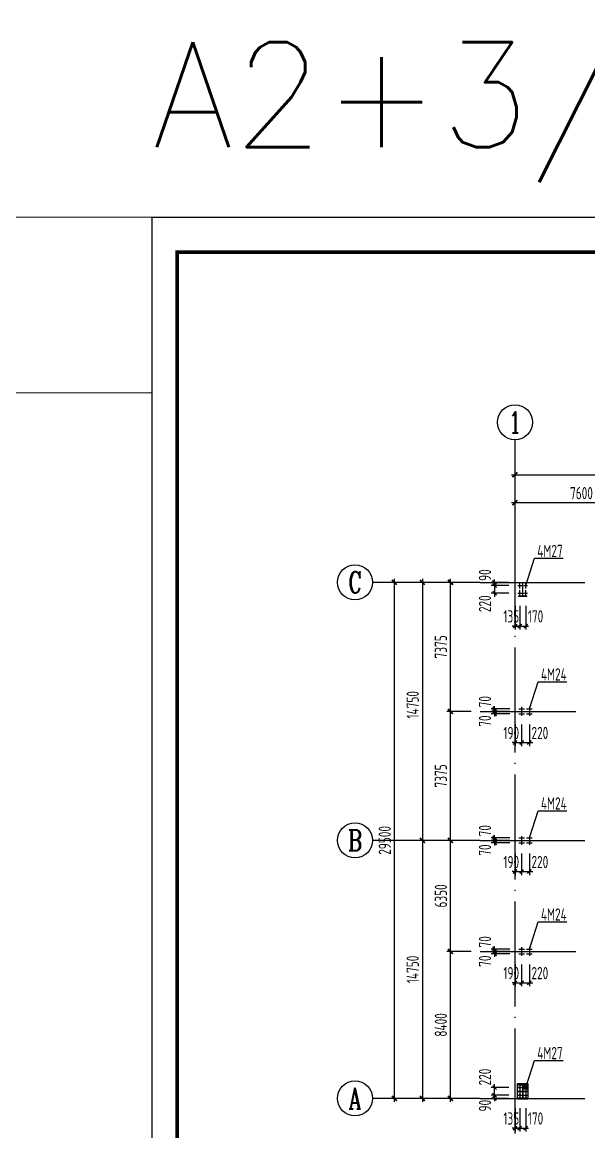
# Model space of a CAD drawing. Extents: x -3102990 to -851544, y -5293060 to -2540151.
# Drawn here: x -2128285 to -2112087, y -2657044 to -2625331 of the extents above; entities that cross this region are included whole.
import ezdxf
from ezdxf.enums import TextEntityAlignment as Align

# ---------------------------------------------------------------- set-up
doc = ezdxf.new("R2010")
doc.units = 0
doc.header["$LTSCALE"] = 1000
doc.header["$PDMODE"] = 1
doc.linetypes.add('DOTE', pattern=[2.42, 2, -0.2, 0.02, -0.2])
doc.layers.get('0').update_dxf_attribs({"linetype": 'CONTINUOUS'})
doc.layers.get('Defpoints').update_dxf_attribs({"linetype": 'CONTINUOUS'})
for name, color, linetype in [('10', 7, 'CONTINUOUS'), ('AXIS', 253, 'DOTE'), ('BEAM_CON', 4, 'CONTINUOUS'), ('COLU', 7, 'CONTINUOUS'), ('DIM', 3, 'CONTINUOUS'), ('NUM', 7, 'CONTINUOUS'), ('PUB_TITLE', 4, 'CONTINUOUS'), ('TEXT', 7, 'CONTINUOUS'), ('THIN', 7, 'CONTINUOUS')]:
    doc.layers.add(name, color=color, linetype=linetype)
doc.layers.add('yichutu', color=7, linetype='CONTINUOUS', true_color=0xffffff, plot=False)
doc.styles.add('HZTXT', font='txt.shx', dxfattribs={"width": 0.7, "height": 300, "bigfont": 'hztxt.shx'})
doc.styles.add('TSSD_Axis', font='Complex.shx', dxfattribs={"width": 0.7, "bigfont": 'hztxt.shx'})
doc.styles.add('TSSD_Dimension', font='tssdeng.shx', dxfattribs={"width": 0.7, "bigfont": 'Hztxt.shx'})
doc.styles.add('TSSD_Rein', font='Tssdeng.shx', dxfattribs={"width": 0.75, "bigfont": 'hztxt.shx'})
doc.dimstyles.new('TSSD_100_100$0', dxfattribs={"dimtxt": 350, "dimasz": 80, "dimexe": 100, "dimexo": 250, "dimgap": 100, "dimtad": 1, "dimdec": 0, "dimzin": 0, "dimdsep": 46, "dimtxsty": 'TSSD_Dimension', "dimblk": 'ARCHTICK', "dimcen": 0, "dimdle": 100, "dimclrd": 3, "dimclre": 3, "dimclrt": 7, "dimadec": 0, "dimazin": 0, "dimtfac": 1, "dimtdec": 0, "dimtix": 1, "dimtmove": 2, "dimatfit": 3, "dimldrblk": 'ARCHTICK', "dimfxl": 100, "dimtolj": 1, "dimtzin": 0, "dimarcsym": 0})
doc.dimstyles.new('TSSD_200_100', dxfattribs={"dimtxt": 350, "dimasz": 100, "dimexe": 100, "dimexo": 250, "dimgap": 100, "dimtad": 1, "dimdec": 0, "dimlfac": 2, "dimzin": 0, "dimdsep": 46, "dimtxsty": 'TSSD_Dimension', "dimblk": 'ARCHTICK', "dimcen": 0, "dimdle": 100, "dimclrt": 7, "dimadec": 0, "dimazin": 0, "dimtfac": 1, "dimtdec": 0, "dimtix": 1, "dimtmove": 2, "dimatfit": 3, "dimfxl": 1, "dimtolj": 1, "dimtzin": 0, "dimarcsym": 0})

# ---------------------------------------------------------------- blocks, each defined once
blk = doc.blocks.new('A$C5C7C78FF')
at = {"layer": '10', "color": 0}
blk.add_solid([(27, -141, -192), (-73, -11, -192), (127, -11, -192), (27, 119, -192)], dxfattribs=at)
at = {"layer": 'AXIS', "color": 0, "linetype": 'ByBlock'}
for p, q in [((27, -311, -192), (27, 289, -192)), ((227, -11, -192), (-173, -11, -192))]:
    blk.add_line(p, q, dxfattribs=at)
blk = doc.blocks.new('A$C553215F2')
at = {"layer": 'AXIS', "linetype": 'DOTE', "lineweight": 5, "ltscale": 0.5}
for p, q in [((-3886, 1247, -48), (614, 1247, -48)), ((-2736, -203, -48), (-2736, 2697, -48)), ((-1636, -203, -48), (-1636, 2697, -48)), ((-536, -203, -48), (-536, 2697, -48))]:
    blk.add_line(p, q, dxfattribs=at)
at = {"layer": 'COLU'}
for p, q in [((-3886, 2697, -48), (614, 2697, -48)), ((-3886, -203, -48), (-3886, 2697, -48)), ((-3636, 2447, -48), (-3636, 47, -48)), ((-3636, 2447, -48), (-3556, 2447, -48)), ((-3636, 47, -48), (-3556, 47, -48)), ((-3556, 2447, -48), (-3556, 47, -48)), ((-3556, 1277, -48), (284, 1277, -48)), ((-3556, 1217, -48), (284, 1217, -48)), ((-1676, 1277, -48), (-1676, 2697, -48)), ((-1676, -203, -48), (-1676, 1217, -48)), ((-1596, 1277, -48), (-1596, 2697, -48)), ((-1596, -203, -48), (-1596, 1217, -48)), ((284, 2447, -48), (284, 47, -48)), ((284, 2447, -48), (364, 2447, -48)), ((284, 47, -48), (364, 47, -48)), ((364, 2447, -48), (364, 47, -48)), ((614, 2697, -48), (614, -203, -48)), ((614, -203, -48), (-3886, -203, -48))]:
    blk.add_line(p, q, dxfattribs=at)
at = {"layer": 'COLU', "elevation": -48}
blk.add_lwpolyline([(-3136, 2497), (-2336, 2497), (-2336, 1697), (-3136, 1697)], close=True, dxfattribs=at)
at = {"layer": 'COLU', "linetype": 'ByBlock', "xscale": 1.199999999953434, "yscale": 1.200000000186265, "zscale": 1.200000000000045}
for p in [(-2769, 2110, 230), (-569, 2110, 230)]:
    blk.add_blockref('A$C5C7C78FF', p, dxfattribs=at)
at = {"layer": 'COLU', "linetype": 'ByBlock', "xscale": -1.199999999953434, "yscale": 1.200000000186265, "zscale": 1.200000000000045, "rotation": 180}
for p in [(-2769, 383, 182), (-569, 383, 182)]:
    blk.add_blockref('A$C5C7C78FF', p, dxfattribs=at)
blk = doc.blocks.new('ts_axno')
at = {"color": 0, "linetype": 'ByBlock', "lineweight": -2}
blk.add_circle((0, 0), 0.5, dxfattribs=at)
at = {"color": 0, "linetype": 'ByBlock', "lineweight": -2, "style": 'TSSD_Axis', "width": 0.7}
blk.add_attdef('A', text='', height=0.6, dxfattribs=at).set_placement((0, 0), align=Align.MIDDLE_CENTER)
blk = doc.blocks.new('_ArchTick')
at = {"color": 0, "const_width": 0.5}
blk.add_lwpolyline([(-0.71, -0.71), (0.71, 0.71)], dxfattribs=at)
blk = doc.blocks.new('*D916')
at = {"layer": 'Defpoints', "color": 0, "ltscale": 1.5}
for p in [(-2115197, -2641340), (-2116846, -2648715), (-2115197, -2648715)]:
    blk.add_point(p, dxfattribs=at)
at = {"layer": 'DIM', "color": 0, "lineweight": -2, "ltscale": 1.5}
for p, q in [((-2115447, -2641340), (-2116946, -2641340)), ((-2116846, -2641240), (-2116846, -2648815)), ((-2115447, -2648715), (-2116946, -2648715))]:
    blk.add_line(p, q, dxfattribs=at)
at = {"layer": 'DIM', "color": 0, "lineweight": -2, "ltscale": 1.5, "xscale": 100, "yscale": 100, "zscale": 100}
for p, rotation in [((-2116846, -2641340), 90), ((-2116846, -2648715), 270)]:
    blk.add_blockref('_ArchTick', p, dxfattribs=dict(at, rotation=rotation))
at = {"layer": 'DIM', "color": 7, "ltscale": 1.5, "insert": (-2117121, -2644840), "char_height": 350, "attachment_point": 5, "rotation": 90, "style": 'TSSD_Dimension'}
blk.add_mtext('\\A1;14750', dxfattribs=at)
blk = doc.blocks.new('*D917')
at = {"layer": 'Defpoints', "color": 0, "ltscale": 1.5}
for p in [(-2115197, -2648715), (-2116846, -2656090), (-2115197, -2656090)]:
    blk.add_point(p, dxfattribs=at)
at = {"layer": 'DIM', "color": 0, "lineweight": -2, "ltscale": 1.5}
for p, q in [((-2116846, -2648615), (-2116846, -2656190)), ((-2115447, -2648715), (-2116946, -2648715)), ((-2115447, -2656090), (-2116946, -2656090))]:
    blk.add_line(p, q, dxfattribs=at)
at = {"layer": 'DIM', "color": 0, "lineweight": -2, "ltscale": 1.5, "xscale": 100, "yscale": 100, "zscale": 100}
for p, rotation in [((-2116846, -2648715), 90), ((-2116846, -2656090), 270)]:
    blk.add_blockref('_ArchTick', p, dxfattribs=dict(at, rotation=rotation))
at = {"layer": 'DIM', "color": 7, "ltscale": 1.5, "insert": (-2117121, -2652403), "char_height": 350, "attachment_point": 5, "rotation": 90, "style": 'TSSD_Dimension'}
blk.add_mtext('\\A1;14750', dxfattribs=at)
blk = doc.blocks.new('*D918')
at = {"layer": 'Defpoints', "color": 0, "ltscale": 1.5}
for p in [(-2117646, -2641340), (-2115197, -2641340), (-2115197, -2656090)]:
    blk.add_point(p, dxfattribs=at)
at = {"layer": 'DIM', "color": 0, "lineweight": -2, "ltscale": 1.5}
for p, q in [((-2115447, -2641340), (-2117746, -2641340)), ((-2117646, -2656190), (-2117646, -2641240)), ((-2115447, -2656090), (-2117746, -2656090))]:
    blk.add_line(p, q, dxfattribs=at)
at = {"layer": 'DIM', "color": 0, "lineweight": -2, "ltscale": 1.5, "xscale": 100, "yscale": 100, "zscale": 100}
for p, rotation in [((-2117646, -2641340), 90), ((-2117646, -2656090), 270)]:
    blk.add_blockref('_ArchTick', p, dxfattribs=dict(at, rotation=rotation))
at = {"layer": 'DIM', "color": 7, "ltscale": 1.5, "insert": (-2117921, -2648715), "char_height": 350, "attachment_point": 5, "rotation": 90, "style": 'TSSD_Dimension'}
blk.add_mtext('\\A1;29500', dxfattribs=at)
blk = doc.blocks.new('*D941')
at = {"layer": 'Defpoints', "color": 0, "ltscale": 1.5}
for p in [(-2114197, -2639065), (-2114197, -2640340), (-2110397, -2640340)]:
    blk.add_point(p, dxfattribs=at)
at = {"layer": 'DIM', "color": 0, "lineweight": -2, "ltscale": 1.5}
for p, q in [((-2110297, -2639065), (-2114297, -2639065)), ((-2114197, -2640090), (-2114197, -2638965)), ((-2110397, -2640090), (-2110397, -2638965))]:
    blk.add_line(p, q, dxfattribs=at)
at = {"layer": 'DIM', "color": 0, "lineweight": -2, "ltscale": 1.5, "xscale": 100, "yscale": 100, "zscale": 100, "rotation": 180}
blk.add_blockref('_ArchTick', (-2114197, -2639065), dxfattribs=at)
at = {"layer": 'DIM', "color": 0, "lineweight": -2, "ltscale": 1.5, "xscale": 100, "yscale": 100, "zscale": 100}
blk.add_blockref('_ArchTick', (-2110397, -2639065), dxfattribs=at)
at = {"layer": 'DIM', "color": 7, "ltscale": 1.5, "insert": (-2112297, -2638790), "char_height": 350, "attachment_point": 5, "style": 'TSSD_Dimension'}
blk.add_mtext('\\A1;7600', dxfattribs=at)
blk = doc.blocks.new('*D942')
at = {"layer": 'Defpoints', "color": 0, "ltscale": 1.5}
for p in [(-2038197, -2638265), (-2114197, -2640340), (-2038197, -2640340)]:
    blk.add_point(p, dxfattribs=at)
at = {"layer": 'DIM', "color": 0, "lineweight": -2, "ltscale": 1.5}
for p, q in [((-2114197, -2640090), (-2114197, -2638165)), ((-2038197, -2640090), (-2038197, -2638165)), ((-2114297, -2638265), (-2038097, -2638265))]:
    blk.add_line(p, q, dxfattribs=at)
at = {"layer": 'DIM', "color": 0, "lineweight": -2, "ltscale": 1.5, "xscale": 100, "yscale": 100, "zscale": 100, "rotation": 180}
blk.add_blockref('_ArchTick', (-2114197, -2638265), dxfattribs=at)
at = {"layer": 'DIM', "color": 0, "lineweight": -2, "ltscale": 1.5, "xscale": 100, "yscale": 100, "zscale": 100}
blk.add_blockref('_ArchTick', (-2038197, -2638265), dxfattribs=at)
at = {"layer": 'DIM', "color": 7, "ltscale": 1.5, "insert": (-2076197, -2637990), "char_height": 350, "attachment_point": 5, "style": 'TSSD_Dimension'}
blk.add_mtext('\\A1;152000', dxfattribs=at)
blk = doc.blocks.new('A$C21E01B0F')
at = {"layer": 'THIN'}
for p, q in [((18, 241), (18, -299)), ((-162, -29), (198, -29))]:
    blk.add_line(p, q, dxfattribs=at)
blk.add_solid([(18, 151), (108, -29), (-72, -29), (18, -209)], dxfattribs=at)
blk = doc.blocks.new('*D943')
at = {"layer": 'Defpoints', "color": 0, "ltscale": 1.5}
for p in [(-2114781, -2656000), (-2114122, -2656000), (-2114122, -2656090)]:
    blk.add_point(p, dxfattribs=at)
at = {"layer": 'DIM', "color": 3, "lineweight": -2, "ltscale": 1.5}
for p, q in [((-2114781, -2656000), (-2114781, -2655920)), ((-2114372, -2656000), (-2114881, -2656000)), ((-2114372, -2656090), (-2114881, -2656090)), ((-2114781, -2656090), (-2114781, -2656000)), ((-2114781, -2656090), (-2114781, -2656170))]:
    blk.add_line(p, q, dxfattribs=at)
at = {"layer": 'DIM', "color": 3, "lineweight": -2, "ltscale": 1.5, "xscale": 80, "yscale": 80, "zscale": 80}
for p, rotation in [((-2114781, -2656000), 270), ((-2114781, -2656090), 90)]:
    blk.add_blockref('_ArchTick', p, dxfattribs=dict(at, rotation=rotation))
at = {"layer": 'DIM', "color": 7, "ltscale": 1.5, "insert": (-2115056, -2656297), "char_height": 350, "attachment_point": 5, "rotation": 90, "style": 'TSSD_Dimension'}
blk.add_mtext('\\A1;90', dxfattribs=at)
blk = doc.blocks.new('*D944')
at = {"layer": 'Defpoints', "color": 0, "ltscale": 1.5}
for p in [(-2114781, -2655780), (-2114122, -2655780), (-2114122, -2656000)]:
    blk.add_point(p, dxfattribs=at)
at = {"layer": 'DIM', "color": 3, "lineweight": -2, "ltscale": 1.5}
for p, q in [((-2114372, -2655780), (-2114881, -2655780)), ((-2114781, -2656100), (-2114781, -2655680)), ((-2114372, -2656000), (-2114881, -2656000))]:
    blk.add_line(p, q, dxfattribs=at)
at = {"layer": 'DIM', "color": 3, "lineweight": -2, "ltscale": 1.5, "xscale": 80, "yscale": 80, "zscale": 80}
for p, rotation in [((-2114781, -2655780), 90), ((-2114781, -2656000), 270)]:
    blk.add_blockref('_ArchTick', p, dxfattribs=dict(at, rotation=rotation))
at = {"layer": 'DIM', "color": 7, "ltscale": 1.5, "insert": (-2115056, -2655479), "char_height": 350, "attachment_point": 5, "rotation": 90, "style": 'TSSD_Dimension'}
blk.add_mtext('\\A1;220', dxfattribs=at)
blk = doc.blocks.new('*D945')
at = {"layer": 'Defpoints', "color": 0, "ltscale": 1.5}
for p in [(-2114122, -2641340), (-2114781, -2641430), (-2114122, -2641430)]:
    blk.add_point(p, dxfattribs=at)
at = {"layer": 'DIM', "color": 3, "lineweight": -2, "ltscale": 1.5}
for p, q in [((-2114372, -2641340), (-2114881, -2641340)), ((-2114781, -2641340), (-2114781, -2641260)), ((-2114781, -2641340), (-2114781, -2641430)), ((-2114372, -2641430), (-2114881, -2641430)), ((-2114781, -2641430), (-2114781, -2641510))]:
    blk.add_line(p, q, dxfattribs=at)
at = {"layer": 'DIM', "color": 3, "lineweight": -2, "ltscale": 1.5, "xscale": 80, "yscale": 80, "zscale": 80}
for p, rotation in [((-2114781, -2641340), 270), ((-2114781, -2641430), 90)]:
    blk.add_blockref('_ArchTick', p, dxfattribs=dict(at, rotation=rotation))
at = {"layer": 'DIM', "color": 7, "ltscale": 1.5, "insert": (-2115056, -2641134), "char_height": 350, "attachment_point": 5, "rotation": 90, "style": 'TSSD_Dimension'}
blk.add_mtext('\\A1;90', dxfattribs=at)
blk = doc.blocks.new('*D946')
at = {"layer": 'Defpoints', "color": 0, "ltscale": 1.5}
for p in [(-2114781, -2641650), (-2114122, -2641430), (-2114122, -2641650)]:
    blk.add_point(p, dxfattribs=at)
at = {"layer": 'DIM', "color": 3, "lineweight": -2, "ltscale": 1.5}
for p, q in [((-2114781, -2641330), (-2114781, -2641750)), ((-2114372, -2641430), (-2114881, -2641430)), ((-2114372, -2641650), (-2114881, -2641650))]:
    blk.add_line(p, q, dxfattribs=at)
at = {"layer": 'DIM', "color": 3, "lineweight": -2, "ltscale": 1.5, "xscale": 80, "yscale": 80, "zscale": 80}
for p, rotation in [((-2114781, -2641430), 90), ((-2114781, -2641650), 270)]:
    blk.add_blockref('_ArchTick', p, dxfattribs=dict(at, rotation=rotation))
at = {"layer": 'DIM', "color": 7, "ltscale": 1.5, "insert": (-2115056, -2641952), "char_height": 350, "attachment_point": 5, "rotation": 90, "style": 'TSSD_Dimension'}
blk.add_mtext('\\A1;220', dxfattribs=at)
blk = doc.blocks.new('*D947')
at = {"layer": 'Defpoints', "color": 0, "ltscale": 1.5}
for p in [(-2114197, -2656115), (-2114062, -2656115), (-2114062, -2656938)]:
    blk.add_point(p, dxfattribs=at)
at = {"layer": 'DIM', "color": 3, "lineweight": -2, "ltscale": 1.5}
for p, q in [((-2114197, -2656365), (-2114197, -2657038)), ((-2114062, -2656365), (-2114062, -2657038)), ((-2114197, -2656938), (-2114277, -2656938)), ((-2114197, -2656938), (-2114062, -2656938)), ((-2114062, -2656938), (-2113982, -2656938))]:
    blk.add_line(p, q, dxfattribs=at)
at = {"layer": 'DIM', "color": 3, "lineweight": -2, "ltscale": 1.5, "xscale": 80, "yscale": 80, "zscale": 80}
blk.add_blockref('_ArchTick', (-2114197, -2656938), dxfattribs=at)
at = {"layer": 'DIM', "color": 3, "lineweight": -2, "ltscale": 1.5, "xscale": 80, "yscale": 80, "zscale": 80, "rotation": 180}
blk.add_blockref('_ArchTick', (-2114062, -2656938), dxfattribs=at)
at = {"layer": 'DIM', "color": 7, "ltscale": 1.5, "insert": (-2114304, -2656663), "char_height": 350, "attachment_point": 5, "style": 'TSSD_Dimension'}
blk.add_mtext('\\A1;135', dxfattribs=at)
blk = doc.blocks.new('*D948')
at = {"layer": 'Defpoints', "color": 0, "ltscale": 1.5}
for p in [(-2114062, -2656115), (-2113892, -2656115), (-2113892, -2656938)]:
    blk.add_point(p, dxfattribs=at)
at = {"layer": 'DIM', "color": 3, "lineweight": -2, "ltscale": 1.5}
for p, q in [((-2114062, -2656365), (-2114062, -2657038)), ((-2113892, -2656365), (-2113892, -2657038)), ((-2114062, -2656938), (-2114142, -2656938)), ((-2114062, -2656938), (-2113892, -2656938)), ((-2113892, -2656938), (-2113812, -2656938))]:
    blk.add_line(p, q, dxfattribs=at)
at = {"layer": 'DIM', "color": 3, "lineweight": -2, "ltscale": 1.5, "xscale": 80, "yscale": 80, "zscale": 80}
blk.add_blockref('_ArchTick', (-2114062, -2656938), dxfattribs=at)
at = {"layer": 'DIM', "color": 3, "lineweight": -2, "ltscale": 1.5, "xscale": 80, "yscale": 80, "zscale": 80, "rotation": 180}
blk.add_blockref('_ArchTick', (-2113892, -2656938), dxfattribs=at)
at = {"layer": 'DIM', "color": 7, "ltscale": 1.5, "insert": (-2113610, -2656663), "char_height": 350, "attachment_point": 5, "style": 'TSSD_Dimension'}
blk.add_mtext('\\A1;170', dxfattribs=at)
blk = doc.blocks.new('*D949')
at = {"layer": 'Defpoints', "color": 0, "ltscale": 1.5}
for p in [(-2114197, -2641765, 3), (-2114062, -2641765), (-2114062, -2642588)]:
    blk.add_point(p, dxfattribs=at)
at = {"layer": 'DIM', "color": 3, "lineweight": -2, "ltscale": 1.5}
for p, q in [((-2114197, -2642015), (-2114197, -2642688)), ((-2114062, -2642015), (-2114062, -2642688)), ((-2114197, -2642588), (-2114277, -2642588)), ((-2114197, -2642588), (-2114062, -2642588)), ((-2114062, -2642588), (-2113982, -2642588))]:
    blk.add_line(p, q, dxfattribs=at)
at = {"layer": 'DIM', "color": 3, "lineweight": -2, "ltscale": 1.5, "xscale": 80, "yscale": 80, "zscale": 80}
blk.add_blockref('_ArchTick', (-2114197, -2642588), dxfattribs=at)
at = {"layer": 'DIM', "color": 3, "lineweight": -2, "ltscale": 1.5, "xscale": 80, "yscale": 80, "zscale": 80, "rotation": 180}
blk.add_blockref('_ArchTick', (-2114062, -2642588), dxfattribs=at)
at = {"layer": 'DIM', "color": 7, "ltscale": 1.5, "insert": (-2114304, -2642313), "char_height": 350, "attachment_point": 5, "style": 'TSSD_Dimension'}
blk.add_mtext('\\A1;135', dxfattribs=at)
blk = doc.blocks.new('*D950')
at = {"layer": 'Defpoints', "color": 0, "ltscale": 1.5}
for p in [(-2114062, -2641765), (-2113892, -2641765), (-2113892, -2642588)]:
    blk.add_point(p, dxfattribs=at)
at = {"layer": 'DIM', "color": 3, "lineweight": -2, "ltscale": 1.5}
for p, q in [((-2114062, -2642015), (-2114062, -2642688)), ((-2113892, -2642015), (-2113892, -2642688)), ((-2114062, -2642588), (-2114142, -2642588)), ((-2114062, -2642588), (-2113892, -2642588)), ((-2113892, -2642588), (-2113812, -2642588))]:
    blk.add_line(p, q, dxfattribs=at)
at = {"layer": 'DIM', "color": 3, "lineweight": -2, "ltscale": 1.5, "xscale": 80, "yscale": 80, "zscale": 80}
blk.add_blockref('_ArchTick', (-2114062, -2642588), dxfattribs=at)
at = {"layer": 'DIM', "color": 3, "lineweight": -2, "ltscale": 1.5, "xscale": 80, "yscale": 80, "zscale": 80, "rotation": 180}
blk.add_blockref('_ArchTick', (-2113892, -2642588), dxfattribs=at)
at = {"layer": 'DIM', "color": 7, "ltscale": 1.5, "insert": (-2113610, -2642313), "char_height": 350, "attachment_point": 5, "style": 'TSSD_Dimension'}
blk.add_mtext('\\A1;170', dxfattribs=at)
blk = doc.blocks.new('*D1159')
at = {"layer": 'Defpoints', "color": 0, "ltscale": 1.5}
for p in [(-2116042, -2651890), (-2115197, -2651890), (-2115197, -2656090)]:
    blk.add_point(p, dxfattribs=at)
at = {"layer": 'DIM', "color": 0, "lineweight": -2, "ltscale": 1.5}
for p, q in [((-2116042, -2656190), (-2116042, -2651790)), ((-2115447, -2651890), (-2116142, -2651890)), ((-2115447, -2656090), (-2116142, -2656090))]:
    blk.add_line(p, q, dxfattribs=at)
at = {"layer": 'DIM', "color": 0, "lineweight": -2, "ltscale": 1.5, "xscale": 100, "yscale": 100, "zscale": 100}
for p, rotation in [((-2116042, -2651890), 90), ((-2116042, -2656090), 270)]:
    blk.add_blockref('_ArchTick', p, dxfattribs=dict(at, rotation=rotation))
at = {"layer": 'DIM', "color": 7, "ltscale": 1.5, "insert": (-2116317, -2653990), "char_height": 350, "attachment_point": 5, "rotation": 90, "style": 'TSSD_Dimension'}
blk.add_mtext('\\A1;8400', dxfattribs=at)
blk = doc.blocks.new('*D1160')
at = {"layer": 'Defpoints', "color": 0, "ltscale": 1.5}
for p in [(-2116042, -2648715), (-2115197, -2648715), (-2115197, -2651890)]:
    blk.add_point(p, dxfattribs=at)
at = {"layer": 'DIM', "color": 0, "lineweight": -2, "ltscale": 1.5}
for p, q in [((-2116042, -2651990), (-2116042, -2648615)), ((-2115447, -2648715), (-2116142, -2648715)), ((-2115447, -2651890), (-2116142, -2651890))]:
    blk.add_line(p, q, dxfattribs=at)
at = {"layer": 'DIM', "color": 0, "lineweight": -2, "ltscale": 1.5, "xscale": 100, "yscale": 100, "zscale": 100}
for p, rotation in [((-2116042, -2648715), 90), ((-2116042, -2651890), 270)]:
    blk.add_blockref('_ArchTick', p, dxfattribs=dict(at, rotation=rotation))
at = {"layer": 'DIM', "color": 7, "ltscale": 1.5, "insert": (-2116317, -2650303), "char_height": 350, "attachment_point": 5, "rotation": 90, "style": 'TSSD_Dimension'}
blk.add_mtext('\\A1;6350', dxfattribs=at)
blk = doc.blocks.new('*D1161')
at = {"layer": 'Defpoints', "color": 0, "ltscale": 1.5}
for p in [(-2116042, -2645028), (-2115197, -2645028), (-2115197, -2648715)]:
    blk.add_point(p, dxfattribs=at)
at = {"layer": 'DIM', "color": 0, "lineweight": -2, "ltscale": 1.5}
for p, q in [((-2115447, -2645028), (-2116142, -2645028)), ((-2116042, -2648815), (-2116042, -2644928)), ((-2115447, -2648715), (-2116142, -2648715))]:
    blk.add_line(p, q, dxfattribs=at)
at = {"layer": 'DIM', "color": 0, "lineweight": -2, "ltscale": 1.5, "xscale": 100, "yscale": 100, "zscale": 100}
for p, rotation in [((-2116042, -2645028), 90), ((-2116042, -2648715), 270)]:
    blk.add_blockref('_ArchTick', p, dxfattribs=dict(at, rotation=rotation))
at = {"layer": 'DIM', "color": 7, "ltscale": 1.5, "insert": (-2116317, -2646872), "char_height": 350, "attachment_point": 5, "rotation": 90, "style": 'TSSD_Dimension'}
blk.add_mtext('\\A1;7375', dxfattribs=at)
blk = doc.blocks.new('*D1162')
at = {"layer": 'Defpoints', "color": 0, "ltscale": 1.5}
for p in [(-2116042, -2641340), (-2115197, -2641340), (-2115197, -2645028)]:
    blk.add_point(p, dxfattribs=at)
at = {"layer": 'DIM', "color": 0, "lineweight": -2, "ltscale": 1.5}
for p, q in [((-2115447, -2641340), (-2116142, -2641340)), ((-2116042, -2645128), (-2116042, -2641240)), ((-2115447, -2645028), (-2116142, -2645028))]:
    blk.add_line(p, q, dxfattribs=at)
at = {"layer": 'DIM', "color": 0, "lineweight": -2, "ltscale": 1.5, "xscale": 100, "yscale": 100, "zscale": 100}
for p, rotation in [((-2116042, -2641340), 90), ((-2116042, -2645028), 270)]:
    blk.add_blockref('_ArchTick', p, dxfattribs=dict(at, rotation=rotation))
at = {"layer": 'DIM', "color": 7, "ltscale": 1.5, "insert": (-2116317, -2643184), "char_height": 350, "attachment_point": 5, "rotation": 90, "style": 'TSSD_Dimension'}
blk.add_mtext('\\A1;7375', dxfattribs=at)
blk = doc.blocks.new('*D1195')
at = {"layer": 'Defpoints', "color": 0, "ltscale": 1.5}
for p in [(-2114197, -2645154), (-2114007, -2645154), (-2114007, -2645920)]:
    blk.add_point(p, dxfattribs=at)
at = {"layer": 'DIM', "color": 3, "lineweight": -2, "ltscale": 1.5}
for p, q in [((-2114197, -2645404), (-2114197, -2646020)), ((-2114007, -2645404), (-2114007, -2646020)), ((-2114197, -2645920), (-2114277, -2645920)), ((-2114197, -2645920), (-2114007, -2645920)), ((-2114007, -2645920), (-2113927, -2645920))]:
    blk.add_line(p, q, dxfattribs=at)
at = {"layer": 'DIM', "color": 3, "lineweight": -2, "ltscale": 1.5, "xscale": 80, "yscale": 80, "zscale": 80}
blk.add_blockref('_ArchTick', (-2114197, -2645920), dxfattribs=at)
at = {"layer": 'DIM', "color": 3, "lineweight": -2, "ltscale": 1.5, "xscale": 80, "yscale": 80, "zscale": 80, "rotation": 180}
blk.add_blockref('_ArchTick', (-2114007, -2645920), dxfattribs=at)
at = {"layer": 'DIM', "color": 7, "ltscale": 1.5, "insert": (-2114304, -2645645), "char_height": 350, "attachment_point": 5, "style": 'TSSD_Dimension'}
blk.add_mtext('\\A1;190', dxfattribs=at)
blk = doc.blocks.new('*D1196')
at = {"layer": 'Defpoints', "color": 0, "ltscale": 1.5}
for p in [(-2114007, -2645154), (-2113787, -2645154), (-2113787, -2645920)]:
    blk.add_point(p, dxfattribs=at)
at = {"layer": 'DIM', "color": 3, "lineweight": -2, "ltscale": 1.5}
for p, q in [((-2114007, -2645404), (-2114007, -2646020)), ((-2113787, -2645404), (-2113787, -2646020)), ((-2114107, -2645920), (-2113687, -2645920))]:
    blk.add_line(p, q, dxfattribs=at)
at = {"layer": 'DIM', "color": 3, "lineweight": -2, "ltscale": 1.5, "xscale": 80, "yscale": 80, "zscale": 80, "rotation": 180}
blk.add_blockref('_ArchTick', (-2114007, -2645920), dxfattribs=at)
at = {"layer": 'DIM', "color": 3, "lineweight": -2, "ltscale": 1.5, "xscale": 80, "yscale": 80, "zscale": 80}
blk.add_blockref('_ArchTick', (-2113787, -2645920), dxfattribs=at)
at = {"layer": 'DIM', "color": 7, "ltscale": 1.5, "insert": (-2113486, -2645645), "char_height": 350, "attachment_point": 5, "style": 'TSSD_Dimension'}
blk.add_mtext('\\A1;220', dxfattribs=at)
blk = doc.blocks.new('*D1197')
at = {"layer": 'Defpoints', "color": 0, "ltscale": 1.5}
for p in [(-2114780, -2645028), (-2114097, -2644958), (-2114097, -2645028)]:
    blk.add_point(p, dxfattribs=at)
at = {"layer": 'DIM', "color": 3, "lineweight": -2, "ltscale": 1.5}
for p, q in [((-2114347, -2644958), (-2114880, -2644958)), ((-2114347, -2645028), (-2114880, -2645028)), ((-2114780, -2644958), (-2114780, -2644878)), ((-2114780, -2644958), (-2114780, -2645028)), ((-2114780, -2645028), (-2114780, -2645108))]:
    blk.add_line(p, q, dxfattribs=at)
at = {"layer": 'DIM', "color": 3, "lineweight": -2, "ltscale": 1.5, "xscale": 80, "yscale": 80, "zscale": 80}
for p, rotation in [((-2114780, -2644958), 270), ((-2114780, -2645028), 90)]:
    blk.add_blockref('_ArchTick', p, dxfattribs=dict(at, rotation=rotation))
at = {"layer": 'DIM', "color": 7, "ltscale": 1.5, "insert": (-2115055, -2644751), "char_height": 350, "attachment_point": 5, "rotation": 90, "style": 'TSSD_Dimension'}
blk.add_mtext('\\A1;70', dxfattribs=at)
blk = doc.blocks.new('*D1198')
at = {"layer": 'Defpoints', "color": 0, "ltscale": 1.5}
for p in [(-2114780, -2645098), (-2114097, -2645028), (-2114097, -2645098)]:
    blk.add_point(p, dxfattribs=at)
at = {"layer": 'DIM', "color": 3, "lineweight": -2, "ltscale": 1.5}
for p, q in [((-2114347, -2645028), (-2114880, -2645028)), ((-2114347, -2645098), (-2114880, -2645098)), ((-2114780, -2645028), (-2114780, -2644948)), ((-2114780, -2645028), (-2114780, -2645098)), ((-2114780, -2645098), (-2114780, -2645178))]:
    blk.add_line(p, q, dxfattribs=at)
at = {"layer": 'DIM', "color": 3, "lineweight": -2, "ltscale": 1.5, "xscale": 80, "yscale": 80, "zscale": 80}
for p, rotation in [((-2114780, -2645028), 270), ((-2114780, -2645098), 90)]:
    blk.add_blockref('_ArchTick', p, dxfattribs=dict(at, rotation=rotation))
at = {"layer": 'DIM', "color": 7, "ltscale": 1.5, "insert": (-2115055, -2645305), "char_height": 350, "attachment_point": 5, "rotation": 90, "style": 'TSSD_Dimension'}
blk.add_mtext('\\A1;70', dxfattribs=at)
blk = doc.blocks.new('*D1199')
at = {"layer": 'Defpoints', "color": 0, "ltscale": 1.5}
for p in [(-2114197, -2648841), (-2114007, -2648841), (-2114007, -2649608)]:
    blk.add_point(p, dxfattribs=at)
at = {"layer": 'DIM', "color": 3, "lineweight": -2, "ltscale": 1.5}
for p, q in [((-2114197, -2649091), (-2114197, -2649708)), ((-2114007, -2649091), (-2114007, -2649708)), ((-2114197, -2649608), (-2114277, -2649608)), ((-2114197, -2649608), (-2114007, -2649608)), ((-2114007, -2649608), (-2113927, -2649608))]:
    blk.add_line(p, q, dxfattribs=at)
at = {"layer": 'DIM', "color": 3, "lineweight": -2, "ltscale": 1.5, "xscale": 80, "yscale": 80, "zscale": 80}
blk.add_blockref('_ArchTick', (-2114197, -2649608), dxfattribs=at)
at = {"layer": 'DIM', "color": 3, "lineweight": -2, "ltscale": 1.5, "xscale": 80, "yscale": 80, "zscale": 80, "rotation": 180}
blk.add_blockref('_ArchTick', (-2114007, -2649608), dxfattribs=at)
at = {"layer": 'DIM', "color": 7, "ltscale": 1.5, "insert": (-2114304, -2649333), "char_height": 350, "attachment_point": 5, "style": 'TSSD_Dimension'}
blk.add_mtext('\\A1;190', dxfattribs=at)
blk = doc.blocks.new('*D1200')
at = {"layer": 'Defpoints', "color": 0, "ltscale": 1.5}
for p in [(-2114007, -2648841), (-2113787, -2648841), (-2113787, -2649608)]:
    blk.add_point(p, dxfattribs=at)
at = {"layer": 'DIM', "color": 3, "lineweight": -2, "ltscale": 1.5}
for p, q in [((-2114007, -2649091), (-2114007, -2649708)), ((-2113787, -2649091), (-2113787, -2649708)), ((-2114107, -2649608), (-2113687, -2649608))]:
    blk.add_line(p, q, dxfattribs=at)
at = {"layer": 'DIM', "color": 3, "lineweight": -2, "ltscale": 1.5, "xscale": 80, "yscale": 80, "zscale": 80, "rotation": 180}
blk.add_blockref('_ArchTick', (-2114007, -2649608), dxfattribs=at)
at = {"layer": 'DIM', "color": 3, "lineweight": -2, "ltscale": 1.5, "xscale": 80, "yscale": 80, "zscale": 80}
blk.add_blockref('_ArchTick', (-2113787, -2649608), dxfattribs=at)
at = {"layer": 'DIM', "color": 7, "ltscale": 1.5, "insert": (-2113486, -2649333), "char_height": 350, "attachment_point": 5, "style": 'TSSD_Dimension'}
blk.add_mtext('\\A1;220', dxfattribs=at)
blk = doc.blocks.new('*D1201')
at = {"layer": 'Defpoints', "color": 0, "ltscale": 1.5}
for p in [(-2114097, -2648645), (-2114780, -2648715), (-2114097, -2648715)]:
    blk.add_point(p, dxfattribs=at)
at = {"layer": 'DIM', "color": 3, "lineweight": -2, "ltscale": 1.5}
for p, q in [((-2114347, -2648645), (-2114880, -2648645)), ((-2114780, -2648645), (-2114780, -2648565)), ((-2114780, -2648645), (-2114780, -2648715)), ((-2114347, -2648715), (-2114880, -2648715)), ((-2114780, -2648715), (-2114780, -2648795))]:
    blk.add_line(p, q, dxfattribs=at)
at = {"layer": 'DIM', "color": 3, "lineweight": -2, "ltscale": 1.5, "xscale": 80, "yscale": 80, "zscale": 80}
for p, rotation in [((-2114780, -2648645), 270), ((-2114780, -2648715), 90)]:
    blk.add_blockref('_ArchTick', p, dxfattribs=dict(at, rotation=rotation))
at = {"layer": 'DIM', "color": 7, "ltscale": 1.5, "insert": (-2115055, -2648439), "char_height": 350, "attachment_point": 5, "rotation": 90, "style": 'TSSD_Dimension'}
blk.add_mtext('\\A1;70', dxfattribs=at)
blk = doc.blocks.new('*D1202')
at = {"layer": 'Defpoints', "color": 0, "ltscale": 1.5}
for p in [(-2114780, -2648785), (-2114097, -2648715), (-2114097, -2648785)]:
    blk.add_point(p, dxfattribs=at)
at = {"layer": 'DIM', "color": 3, "lineweight": -2, "ltscale": 1.5}
for p, q in [((-2114780, -2648715), (-2114780, -2648635)), ((-2114347, -2648715), (-2114880, -2648715)), ((-2114347, -2648785), (-2114880, -2648785)), ((-2114780, -2648715), (-2114780, -2648785)), ((-2114780, -2648785), (-2114780, -2648865))]:
    blk.add_line(p, q, dxfattribs=at)
at = {"layer": 'DIM', "color": 3, "lineweight": -2, "ltscale": 1.5, "xscale": 80, "yscale": 80, "zscale": 80}
for p, rotation in [((-2114780, -2648715), 270), ((-2114780, -2648785), 90)]:
    blk.add_blockref('_ArchTick', p, dxfattribs=dict(at, rotation=rotation))
at = {"layer": 'DIM', "color": 7, "ltscale": 1.5, "insert": (-2115055, -2648992), "char_height": 350, "attachment_point": 5, "rotation": 90, "style": 'TSSD_Dimension'}
blk.add_mtext('\\A1;70', dxfattribs=at)
blk = doc.blocks.new('*D1203')
at = {"layer": 'Defpoints', "color": 0, "ltscale": 1.5}
for p in [(-2114197, -2652016), (-2114007, -2652016), (-2114007, -2652783)]:
    blk.add_point(p, dxfattribs=at)
at = {"layer": 'DIM', "color": 3, "lineweight": -2, "ltscale": 1.5}
for p, q in [((-2114197, -2652266), (-2114197, -2652883)), ((-2114007, -2652266), (-2114007, -2652883)), ((-2114197, -2652783), (-2114277, -2652783)), ((-2114197, -2652783), (-2114007, -2652783)), ((-2114007, -2652783), (-2113927, -2652783))]:
    blk.add_line(p, q, dxfattribs=at)
at = {"layer": 'DIM', "color": 3, "lineweight": -2, "ltscale": 1.5, "xscale": 80, "yscale": 80, "zscale": 80}
blk.add_blockref('_ArchTick', (-2114197, -2652783), dxfattribs=at)
at = {"layer": 'DIM', "color": 3, "lineweight": -2, "ltscale": 1.5, "xscale": 80, "yscale": 80, "zscale": 80, "rotation": 180}
blk.add_blockref('_ArchTick', (-2114007, -2652783), dxfattribs=at)
at = {"layer": 'DIM', "color": 7, "ltscale": 1.5, "insert": (-2114304, -2652508), "char_height": 350, "attachment_point": 5, "style": 'TSSD_Dimension'}
blk.add_mtext('\\A1;190', dxfattribs=at)
blk = doc.blocks.new('*D1204')
at = {"layer": 'Defpoints', "color": 0, "ltscale": 1.5}
for p in [(-2114007, -2652016), (-2113787, -2652016), (-2113787, -2652783)]:
    blk.add_point(p, dxfattribs=at)
at = {"layer": 'DIM', "color": 3, "lineweight": -2, "ltscale": 1.5}
for p, q in [((-2114007, -2652266), (-2114007, -2652883)), ((-2113787, -2652266), (-2113787, -2652883)), ((-2114107, -2652783), (-2113687, -2652783))]:
    blk.add_line(p, q, dxfattribs=at)
at = {"layer": 'DIM', "color": 3, "lineweight": -2, "ltscale": 1.5, "xscale": 80, "yscale": 80, "zscale": 80, "rotation": 180}
blk.add_blockref('_ArchTick', (-2114007, -2652783), dxfattribs=at)
at = {"layer": 'DIM', "color": 3, "lineweight": -2, "ltscale": 1.5, "xscale": 80, "yscale": 80, "zscale": 80}
blk.add_blockref('_ArchTick', (-2113787, -2652783), dxfattribs=at)
at = {"layer": 'DIM', "color": 7, "ltscale": 1.5, "insert": (-2113486, -2652508), "char_height": 350, "attachment_point": 5, "style": 'TSSD_Dimension'}
blk.add_mtext('\\A1;220', dxfattribs=at)
blk = doc.blocks.new('*D1205')
at = {"layer": 'Defpoints', "color": 0, "ltscale": 1.5}
for p in [(-2114097, -2651820), (-2114780, -2651890), (-2114097, -2651890)]:
    blk.add_point(p, dxfattribs=at)
at = {"layer": 'DIM', "color": 3, "lineweight": -2, "ltscale": 1.5}
for p, q in [((-2114347, -2651820), (-2114880, -2651820)), ((-2114780, -2651820), (-2114780, -2651740)), ((-2114780, -2651820), (-2114780, -2651890)), ((-2114347, -2651890), (-2114880, -2651890)), ((-2114780, -2651890), (-2114780, -2651970))]:
    blk.add_line(p, q, dxfattribs=at)
at = {"layer": 'DIM', "color": 3, "lineweight": -2, "ltscale": 1.5, "xscale": 80, "yscale": 80, "zscale": 80}
for p, rotation in [((-2114780, -2651820), 270), ((-2114780, -2651890), 90)]:
    blk.add_blockref('_ArchTick', p, dxfattribs=dict(at, rotation=rotation))
at = {"layer": 'DIM', "color": 7, "ltscale": 1.5, "insert": (-2115055, -2651614), "char_height": 350, "attachment_point": 5, "rotation": 90, "style": 'TSSD_Dimension'}
blk.add_mtext('\\A1;70', dxfattribs=at)
blk = doc.blocks.new('*D1206')
at = {"layer": 'Defpoints', "color": 0, "ltscale": 1.5}
for p in [(-2114780, -2651960), (-2114097, -2651890), (-2114097, -2651960)]:
    blk.add_point(p, dxfattribs=at)
at = {"layer": 'DIM', "color": 3, "lineweight": -2, "ltscale": 1.5}
for p, q in [((-2114780, -2651890), (-2114780, -2651810)), ((-2114347, -2651890), (-2114880, -2651890)), ((-2114347, -2651960), (-2114880, -2651960)), ((-2114780, -2651890), (-2114780, -2651960)), ((-2114780, -2651960), (-2114780, -2652040))]:
    blk.add_line(p, q, dxfattribs=at)
at = {"layer": 'DIM', "color": 3, "lineweight": -2, "ltscale": 1.5, "xscale": 80, "yscale": 80, "zscale": 80}
for p, rotation in [((-2114780, -2651890), 270), ((-2114780, -2651960), 90)]:
    blk.add_blockref('_ArchTick', p, dxfattribs=dict(at, rotation=rotation))
at = {"layer": 'DIM', "color": 7, "ltscale": 1.5, "insert": (-2115055, -2652167), "char_height": 350, "attachment_point": 5, "rotation": 90, "style": 'TSSD_Dimension'}
blk.add_mtext('\\A1;70', dxfattribs=at)
blk = doc.blocks.new('A$C16496DF1')
at = {"layer": 'PUB_TITLE'}
blk.add_lwpolyline([(0, 0), (0, 42000), (104100, 42000), (104100, 0)], close=True, dxfattribs=at)
at = {"layer": 'PUB_TITLE', "const_width": 100}
blk.add_lwpolyline([(103100, 1000), (103100, 41000), (713, 41000), (713, 1000), (103100, 1000)], dxfattribs=at)
blk = doc.blocks.new('yct-1041-420-104100-42000-100-2006.0')
at = {"layer": 'yichutu', "color": 7, "true_color": 0xffffff}
blk.add_lwpolyline([(0, 0), (0, 42000), (104100, 42000), (104100, 0)], close=True, dxfattribs=at)
at = {"layer": 'yichutu', "color": 7, "true_color": 0xffffff, "style": 'HZTXT'}
blk.add_text('A2+3/4 1:100', height=3000, dxfattribs=at).set_placement((0, 44000))

msp = doc.modelspace()

# ---------------------------------------------------------------- linework, layer by layer
at = {"layer": 'AXIS', "ltscale": 1.5}
for p, q in [((-2114196.76, -2657090.5), (-2114196.76, -2640340.5)), ((-2115196.76, -2641340.5), (-2037196.76, -2641340.5)), ((-2115196.76, -2645028), (-2112459.83, -2645028)), ((-2115196.76, -2648715.5), (-2037196.76, -2648715.5)), ((-2115196.76, -2651890.5), (-2112459.83, -2651890.5)), ((-2115196.76, -2656090.5), (-2037196.76, -2656090.5))]:
    msp.add_line(p, q, dxfattribs=at)
at = {"layer": 'BEAM_CON', "lineweight": 5, "ltscale": 1.5}
msp.add_lwpolyline([(-2132001.86, -2630902.4), (-2124567.87, -2630902.4), (-2124567.87, -2635920.73), (-2132001.86, -2635920.73)], close=True, dxfattribs=at)
at = {"layer": 'COLU', "lineweight": 5}
for p, q in [((-2113856.76, -2641340.5), (-2114096.76, -2641340.5)), ((-2114096.76, -2641340.5), (-2114096.76, -2641358.5)), ((-2113856.76, -2641358.5), (-2114096.76, -2641358.5)), ((-2113984.76, -2641358.5), (-2113984.76, -2641722.5)), ((-2113968.76, -2641358.5), (-2113968.76, -2641722.5)), ((-2113856.76, -2641358.5), (-2113856.76, -2641340.5)), ((-2113856.76, -2641722.5), (-2114096.76, -2641722.5)), ((-2114096.76, -2641740.5), (-2114096.76, -2641722.5)), ((-2113856.76, -2641740.5), (-2114096.76, -2641740.5)), ((-2113856.76, -2641740.5), (-2113856.76, -2641722.5)), ((-2113856.76, -2655690.5), (-2114096.76, -2655690.5)), ((-2114096.76, -2655690.5), (-2114096.76, -2655708.5)), ((-2113856.76, -2655708.5), (-2114096.76, -2655708.5)), ((-2113984.76, -2655708.5), (-2113984.76, -2656072.5)), ((-2113968.76, -2655708.5), (-2113968.76, -2656072.5)), ((-2113856.76, -2655708.5), (-2113856.76, -2655690.5)), ((-2113856.76, -2656072.5), (-2114096.76, -2656072.5)), ((-2114096.76, -2656090.5), (-2114096.76, -2656072.5)), ((-2113856.76, -2656090.5), (-2114096.76, -2656090.5)), ((-2113856.76, -2656090.5), (-2113856.76, -2656072.5))]:
    msp.add_line(p, q, dxfattribs=at)
at = {"layer": 'NUM', "ltscale": 1.5}
for p, q in [((-2114196.76, -2640340.5), (-2114196.76, -2637265.5)), ((-2115196.76, -2641340.5), (-2118271.76, -2641340.5)), ((-2115196.76, -2648715.5), (-2118271.76, -2648715.5)), ((-2115196.76, -2656090.5), (-2118271.76, -2656090.5))]:
    msp.add_line(p, q, dxfattribs=at)
at = {"layer": 'NUM'}
for p, q in [((-2113891.76, -2641430.5, 1.44), (-2113635.44, -2640653.05, 1.44)), ((-2113635.44, -2640653.05, 1.44), (-2112817.37, -2640653.05, 1.44)), ((-2113786.76, -2644958), (-2113530.44, -2644180.55)), ((-2113530.44, -2644180.55), (-2112712.37, -2644180.55)), ((-2113786.76, -2648645.5), (-2113530.44, -2647868.05)), ((-2113530.44, -2647868.05), (-2112712.37, -2647868.05)), ((-2113786.76, -2651820.5), (-2113530.44, -2651043.05)), ((-2113530.44, -2651043.05), (-2112712.37, -2651043.05)), ((-2113891.76, -2655780.5, 4.8), (-2113635.44, -2655003.05, 4.8)), ((-2113635.44, -2655003.05, 4.8), (-2112817.37, -2655003.05, 4.8))]:
    msp.add_line(p, q, dxfattribs=at)

# ---------------------------------------------------------------- block references
at = {"ltscale": 1.5}
msp.add_blockref('A$C16496DF1', (-2124567.88, -2672902.4), dxfattribs=at)
at = {"layer": 'COLU', "lineweight": 5, "yscale": 0.3087000008672476}
for p, xscale, zscale, rotation in [((-2114067.28, -2641439.44), -0.3087000000523403, 0.3086999999999999, 180), ((-2113897.28, -2641439.44, 1.44), -0.3087000000523403, 0.3086999999999998, 180), ((-2114067.28, -2641659.44), -0.3087000000523403, 0.3086999999999999, 180), ((-2113897.28, -2641659.44, 4.8), -0.3087000000523403, 0.3086999999999998, 180), ((-2114015.7, -2644952.48, 4.8), -0.308699999935925, 0.3086999999999998, 90), ((-2114015.7, -2645092.48), -0.308699999935925, 0.3087, 90), ((-2113795.7, -2644952.48), -0.308699999935925, 0.3087, 90), ((-2113795.7, -2645092.48), -0.308699999935925, 0.3087, 90), ((-2114015.7, -2648639.98, 4.8), -0.308699999935925, 0.3086999999999998, 90), ((-2113795.7, -2648639.98), -0.308699999935925, 0.3087, 90), ((-2114015.7, -2648779.98), -0.308699999935925, 0.3087, 90), ((-2113795.7, -2648779.98), -0.308699999935925, 0.3087, 90), ((-2114015.7, -2651814.98, 4.8), -0.308699999935925, 0.3086999999999998, 90), ((-2113795.7, -2651814.98), -0.308699999935925, 0.3087, 90), ((-2114015.7, -2651954.98), -0.308699999935925, 0.3087, 90), ((-2113795.7, -2651954.98), -0.308699999935925, 0.3087, 90)]:
    msp.add_blockref('A$C21E01B0F', p, dxfattribs=dict(at, xscale=xscale, zscale=zscale, rotation=rotation))
at = {"layer": 'COLU', "color": 4, "ltscale": 1.5, "xscale": 0.09999999962747097, "yscale": 0.1000000000931323, "zscale": 0.09999999999999964, "rotation": 270}
msp.add_blockref('A$C553215F2', (-2114101.44, -2656054.09, 4.8), dxfattribs=at)
at = {"layer": 'COLU', "lineweight": 5, "xscale": 0.3087000000523403, "yscale": 0.3087000005180016}
for p, zscale in [((-2114067.28, -2655771.56), 0.3086999999999999), ((-2114067.28, -2655991.56), 0.3086999999999999), ((-2113897.28, -2655771.56, 4.8), 0.3086999999999998), ((-2113897.28, -2655991.56, 1.44), 0.3086999999999998)]:
    msp.add_blockref('A$C21E01B0F', p, dxfattribs=dict(at, zscale=zscale))
at = {"layer": 'NUM'}
ref = msp.add_blockref('ts_axno', (-2114196.76, -2636765.5), dxfattribs=dict(at, xscale=1000, yscale=1000, zscale=1000))
ref.add_attrib('1', '1', dxfattribs={"height": 600, "style": 'TSSD_Axis', "width": 0.7}).set_placement((-2114196.76, -2636765.5), align=Align.MIDDLE_CENTER)
ref = msp.add_blockref('ts_axno', (-2118771.76, -2641340.5), dxfattribs=dict(at, xscale=1000, yscale=1000, zscale=1000))
ref.add_attrib('C', 'C', dxfattribs={"height": 600, "style": 'TSSD_Axis', "width": 0.7}).set_placement((-2118771.76, -2641340.5), align=Align.MIDDLE_CENTER)
ref = msp.add_blockref('ts_axno', (-2118771.76, -2648715.5), dxfattribs=dict(at, xscale=1000, yscale=1000, zscale=1000))
ref.add_attrib('B', 'B', dxfattribs={"height": 600, "style": 'TSSD_Axis', "width": 0.7}).set_placement((-2118771.76, -2648715.5), align=Align.MIDDLE_CENTER)
ref = msp.add_blockref('ts_axno', (-2118771.76, -2656090.5), dxfattribs=dict(at, xscale=1000, yscale=1000, zscale=1000))
ref.add_attrib('A', 'A', dxfattribs={"height": 600, "style": 'TSSD_Axis', "width": 0.7}).set_placement((-2118771.76, -2656090.5), align=Align.MIDDLE_CENTER)
at = {"layer": 'yichutu'}
msp.add_blockref('yct-1041-420-104100-42000-100-2006.0', (-2124567.87, -2672902.4), dxfattribs=at)

# ---------------------------------------------------------------- texts
at = {"layer": 'TEXT', "style": 'TSSD_Rein', "width": 0.7}
for s, p in [('4M27', (-2113561.26, -2640618.04, 1.44)), ('4M24', (-2113456.26, -2644145.54)), ('4M24', (-2113456.26, -2647833.04)), ('4M24', (-2113456.26, -2651008.04)), ('4M27', (-2113561.26, -2654968.04, 4.8))]:
    msp.add_text(s, height=350, dxfattribs=at).set_placement(p)

# ---------------------------------------------------------------- dimensions: what is measured, and where the dimension line sits
at = {"layer": 'DIM', "ltscale": 1.5}
for base, p1, p2, picture, middle in [((-2038196.76, -2638265.5), (-2114196.76, -2640340.5), (-2038196.76, -2640340.5), '*D942', (-2076196.76, -2637990.5)), ((-2114196.76, -2639065.5), (-2110396.76, -2640340.5), (-2114196.76, -2640340.5), '*D941', (-2112296.76, -2638790.5))]:
    dim = msp.add_linear_dim(base=base, p1=p1, p2=p2, dimstyle='TSSD_200_100', dxfattribs=at)
    dim.commit()
    dim.dimension.update_dxf_attribs({"geometry": picture, "text_midpoint": middle})
for base, p1, p2, angle, dimstyle, picture, middle in [((-2114781.47, -2641430.5), (-2114121.76, -2641340.5), (-2114121.76, -2641430.5), 270, 'TSSD_100_100$0', '*D945', (-2115056.47, -2641133.64)), ((-2116845.66, -2648715.5), (-2115196.76, -2641340.5), (-2115196.76, -2648715.5), 90, 'TSSD_200_100', '*D916', (-2117120.66, -2644840.5)), ((-2114781.47, -2641650.5), (-2114121.76, -2641430.5), (-2114121.76, -2641650.5), 270, 'TSSD_100_100$0', '*D946', (-2115056.47, -2641951.59)), ((-2114779.52, -2645028), (-2114096.76, -2644958), (-2114096.76, -2645028), 90, 'TSSD_100_100$0', '*D1197', (-2115054.52, -2644751.14)), ((-2114779.52, -2645098), (-2114096.76, -2645028), (-2114096.76, -2645098), 90, 'TSSD_100_100$0', '*D1198', (-2115054.52, -2645304.86)), ((-2114779.52, -2648715.5), (-2114096.76, -2648645.5), (-2114096.76, -2648715.5), 90, 'TSSD_100_100$0', '*D1201', (-2115054.52, -2648438.64)), ((-2114779.52, -2648785.5), (-2114096.76, -2648715.5), (-2114096.76, -2648785.5), 90, 'TSSD_100_100$0', '*D1202', (-2115054.52, -2648992.36)), ((-2114779.52, -2651890.5), (-2114096.76, -2651820.5), (-2114096.76, -2651890.5), 90, 'TSSD_100_100$0', '*D1205', (-2115054.52, -2651613.64)), ((-2114779.52, -2651960.5), (-2114096.76, -2651890.5), (-2114096.76, -2651960.5), 90, 'TSSD_100_100$0', '*D1206', (-2115054.52, -2652167.36)), ((-2114781.47, -2655780.5), (-2114121.76, -2656000.5), (-2114121.76, -2655780.5), 90, 'TSSD_100_100$0', '*D944', (-2115056.47, -2655479.41)), ((-2114781.47, -2656000.5), (-2114121.76, -2656090.5), (-2114121.76, -2656000.5), 90, 'TSSD_100_100$0', '*D943', (-2115056.47, -2656297.36))]:
    dim = msp.add_linear_dim(base=base, p1=p1, p2=p2, angle=angle, dimstyle=dimstyle, dxfattribs=at)
    dim.commit()
    dim.dimension.update_dxf_attribs({"geometry": picture, "text_midpoint": middle, "dimtype": 160})
for base, p1, p2, picture, middle in [((-2117645.66, -2641340.5), (-2115196.76, -2656090.5), (-2115196.76, -2641340.5), '*D918', (-2117920.66, -2648715.5)), ((-2116041.89, -2641340.5), (-2115196.76, -2645028), (-2115196.76, -2641340.5), '*D1162', (-2116316.89, -2643184.25)), ((-2116041.89, -2645028), (-2115196.76, -2648715.5), (-2115196.76, -2645028), '*D1161', (-2116316.89, -2646871.75)), ((-2116845.66, -2656090.5), (-2115196.76, -2648715.5), (-2115196.76, -2656090.5), '*D917', (-2117120.66, -2652403)), ((-2116041.89, -2648715.5), (-2115196.76, -2651890.5), (-2115196.76, -2648715.5), '*D1160', (-2116316.89, -2650303)), ((-2116041.89, -2651890.5), (-2115196.76, -2656090.5), (-2115196.76, -2651890.5), '*D1159', (-2116316.89, -2653990.5))]:
    dim = msp.add_linear_dim(base=base, p1=p1, p2=p2, angle=90, dimstyle='TSSD_200_100', dxfattribs=at)
    dim.commit()
    dim.dimension.update_dxf_attribs({"geometry": picture, "text_midpoint": middle})
for base, p1, p2, picture, middle in [((-2114061.76, -2642588.43, -3.36), (-2114196.76, -2641765.5), (-2114061.76, -2641765.5, -3.36), '*D949', (-2114303.62, -2642313.43, -3.36)), ((-2113891.76, -2642588.43, -3.36), (-2114061.76, -2641765.5, -3.36), (-2113891.76, -2641765.5, -3.36), '*D950', (-2113609.51, -2642313.43, -3.36)), ((-2114006.76, -2645920.45), (-2114196.76, -2645153.56), (-2114006.76, -2645153.56), '*D1195', (-2114303.62, -2645645.45)), ((-2113786.76, -2645920.45), (-2114006.76, -2645153.56), (-2113786.76, -2645153.56), '*D1196', (-2113485.67, -2645645.45)), ((-2114006.76, -2649607.95), (-2114196.76, -2648841.06), (-2114006.76, -2648841.06), '*D1199', (-2114303.62, -2649332.95)), ((-2113786.76, -2649607.95), (-2114006.76, -2648841.06), (-2113786.76, -2648841.06), '*D1200', (-2113485.67, -2649332.95)), ((-2114006.76, -2652782.95), (-2114196.76, -2652016.06), (-2114006.76, -2652016.06), '*D1203', (-2114303.62, -2652507.95)), ((-2113786.76, -2652782.95), (-2114006.76, -2652016.06), (-2113786.76, -2652016.06), '*D1204', (-2113485.67, -2652507.95)), ((-2114061.76, -2656938.43), (-2114196.76, -2656115.5), (-2114061.76, -2656115.5), '*D947', (-2114303.62, -2656663.43)), ((-2113891.76, -2656938.43), (-2114061.76, -2656115.5), (-2113891.76, -2656115.5), '*D948', (-2113609.51, -2656663.43))]:
    dim = msp.add_linear_dim(base=base, p1=p1, p2=p2, dimstyle='TSSD_100_100$0', dxfattribs=at)
    dim.commit()
    dim.dimension.update_dxf_attribs({"geometry": picture, "text_midpoint": middle, "dimtype": 160})

doc.saveas('drawing.dxf')
